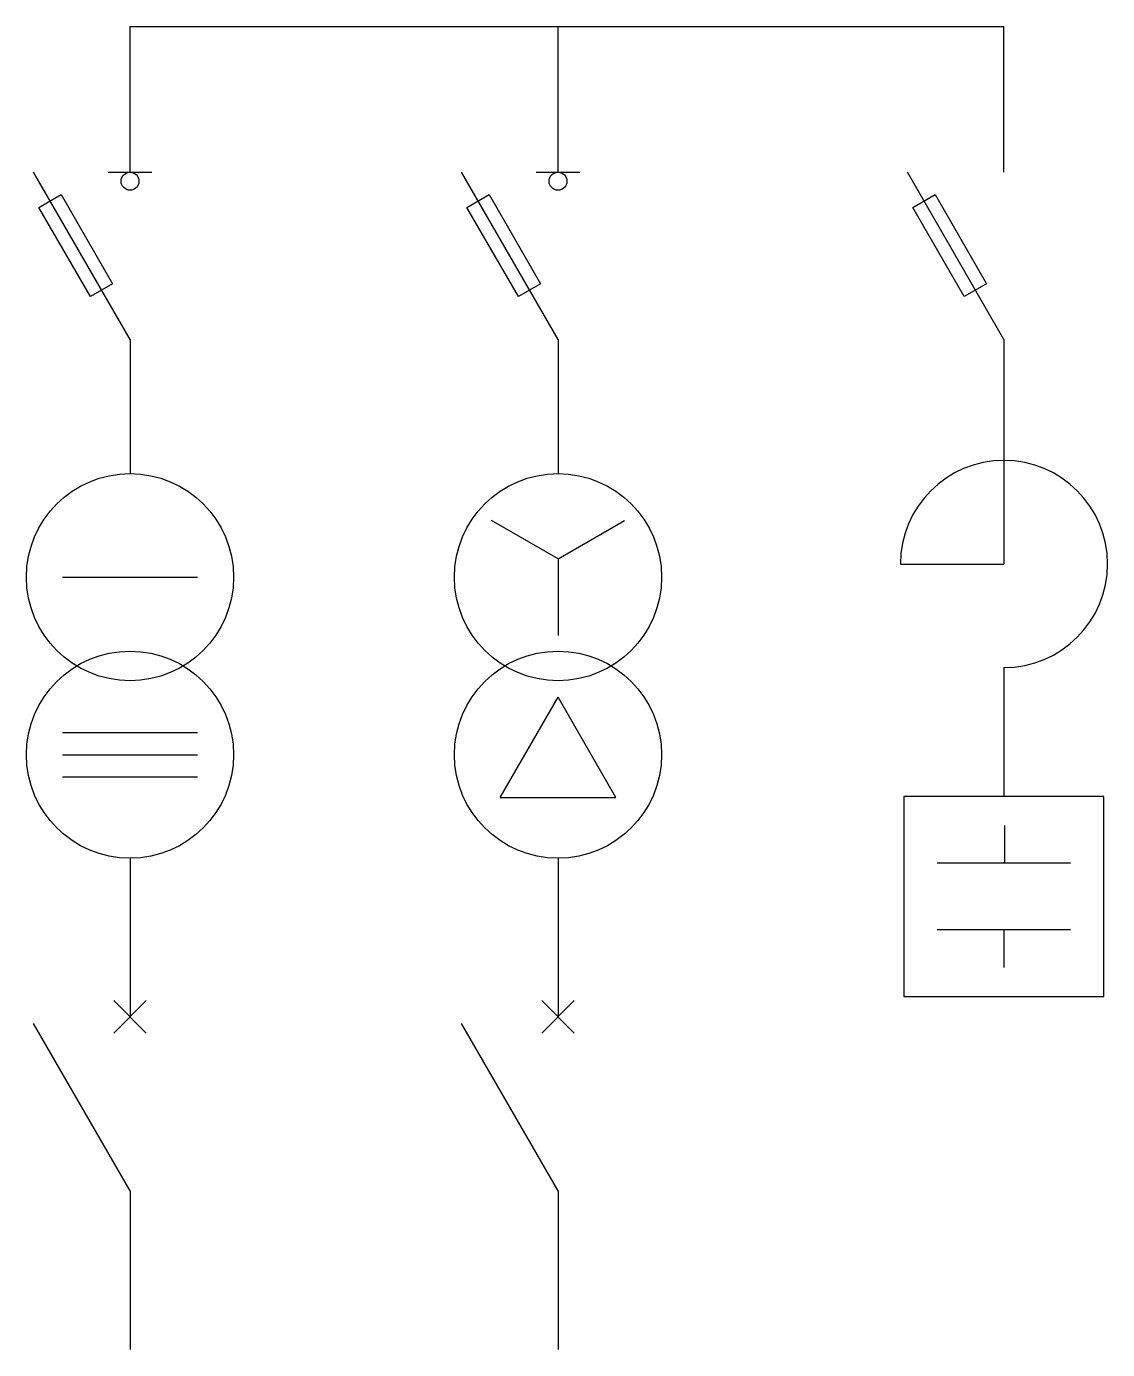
# Model space of a CAD drawing. Units: millimetres at full size, sheet at 4:1. Extents: x 54 to 152, y -43 to 76.
import ezdxf

# ---------------------------------------------------------------- set-up
doc = ezdxf.new("R2010")
doc.units = ezdxf.units.MM
doc.header["$LTSCALE"] = 0.25
doc.layers.add('0-0', color=7, linetype='Continuous')

msp = doc.modelspace()

# ---------------------------------------------------------------- linework, layer by layer
at = {"layer": '0-0'}
for p, q in [((63.7715, 62.6788), (63.7715, 75.7994)), ((102.3045, 62.6788), (102.3045, 75.7994)), ((142.4552, 62.6788), (142.4552, 75.7994)), ((63.7715, 47.6139), (55.0737, 62.6788)), ((61.8175, 62.6788), (65.7254, 62.6788)), ((102.3045, 47.6139), (93.6068, 62.6788)), ((100.3506, 62.6788), (104.2585, 62.6788)), ((142.4552, 47.6139), (133.7575, 62.6788)), ((94.1036, 59.5025), (96.1091, 60.6604)), ((96.1091, 60.6604), (100.7407, 52.6383)), ((98.7352, 51.4804), (94.1036, 59.5025)), ((100.7407, 52.6383), (98.7352, 51.4804)), ((63.7715, 47.6139), (63.7715, 35.5441)), ((102.3045, 47.6139), (102.3045, 35.5441)), ((142.4552, 47.6139), (142.4552, 27.4081)), ((142.4552, 40.5189), (142.4552, 27.4081)), ((102.3045, 27.869), (96.3238, 31.322)), ((102.3045, 27.869), (108.2853, 31.322)), ((102.3045, 27.869), (102.3045, 20.9631)), ((133.1298, 27.4081), (142.4552, 27.4081)), ((57.7035, 26.2204), (69.8394, 26.2204)), ((142.4552, 18.0827), (142.4552, 14.7075)), ((97.0875, 6.3817), (102.3045, 15.4179)), ((107.5215, 6.3817), (102.3045, 15.4179)), ((142.4552, 14.7075), (142.4552, 6.4753)), ((57.7035, 12.2385), (69.8394, 12.2385)), ((57.7035, 10.2385), (69.8394, 10.2385)), ((57.7035, 8.2385), (69.8394, 8.2385)), ((97.0875, 6.3817), (107.5215, 6.3817)), ((133.4552, 6.4753), (133.4552, -11.5247)), ((142.5029, 3.873), (142.5029, 0.4753)), ((63.7715, 0.9171), (63.7715, -13.3581)), ((102.3045, 0.9171), (102.3045, -13.3581)), ((148.4552, 0.4753), (136.4552, 0.4753)), ((142.4552, 0.5561), (142.4552, 0.4753)), ((148.4552, -5.5247), (136.4552, -5.5247)), ((142.4552, -5.5247), (142.4552, -8.9223)), ((62.3056, -14.824), (65.2374, -11.8922)), ((62.3056, -11.8922), (65.2374, -14.824)), ((100.8386, -14.824), (103.7704, -11.8922)), ((100.8386, -11.8922), (103.7704, -14.824)), ((63.7715, -29.0336), (55.0737, -13.9687)), ((102.3045, -29.0336), (93.6068, -13.9687)), ((63.7715, -29.0336), (63.7715, -43.3088)), ((102.3045, -29.0336), (102.3045, -43.3088))]:
    msp.add_line(p, q, dxfattribs=at)
for points in [[(63.7715, 75.7994), (102.3045, 75.7994), (142.4552, 75.7994)], [(133.4552, -11.5247), (151.4552, -11.5247), (151.4552, 6.4753)], [(151.4552, 6.4753), (142.5029, 6.4753), (133.4552, 6.4753)]]:
    msp.add_lwpolyline(points, dxfattribs=at)
for points in [[(55.5706, 59.5025), (57.5761, 60.6604), (62.2077, 52.6383), (60.2021, 51.4804)], [(134.2543, 59.5025), (136.2598, 60.6604), (140.8914, 52.6383), (138.8859, 51.4804)]]:
    msp.add_lwpolyline(points, close=True, dxfattribs=at)
for centre, radius in [((63.7715, 61.8674), 0.8068), ((102.3045, 61.8674), 0.8068), ((63.7715, 26.2204), 9.3239), ((102.3045, 26.2204), 9.3239), ((63.7715, 10.2385), 9.3239), ((102.3045, 10.2385), 9.3239)]:
    msp.add_circle(centre, radius, dxfattribs=at)
msp.add_arc((142.4552, 27.4081), 9.3254, 270, 180, dxfattribs=at)

doc.saveas('drawing.dxf')
